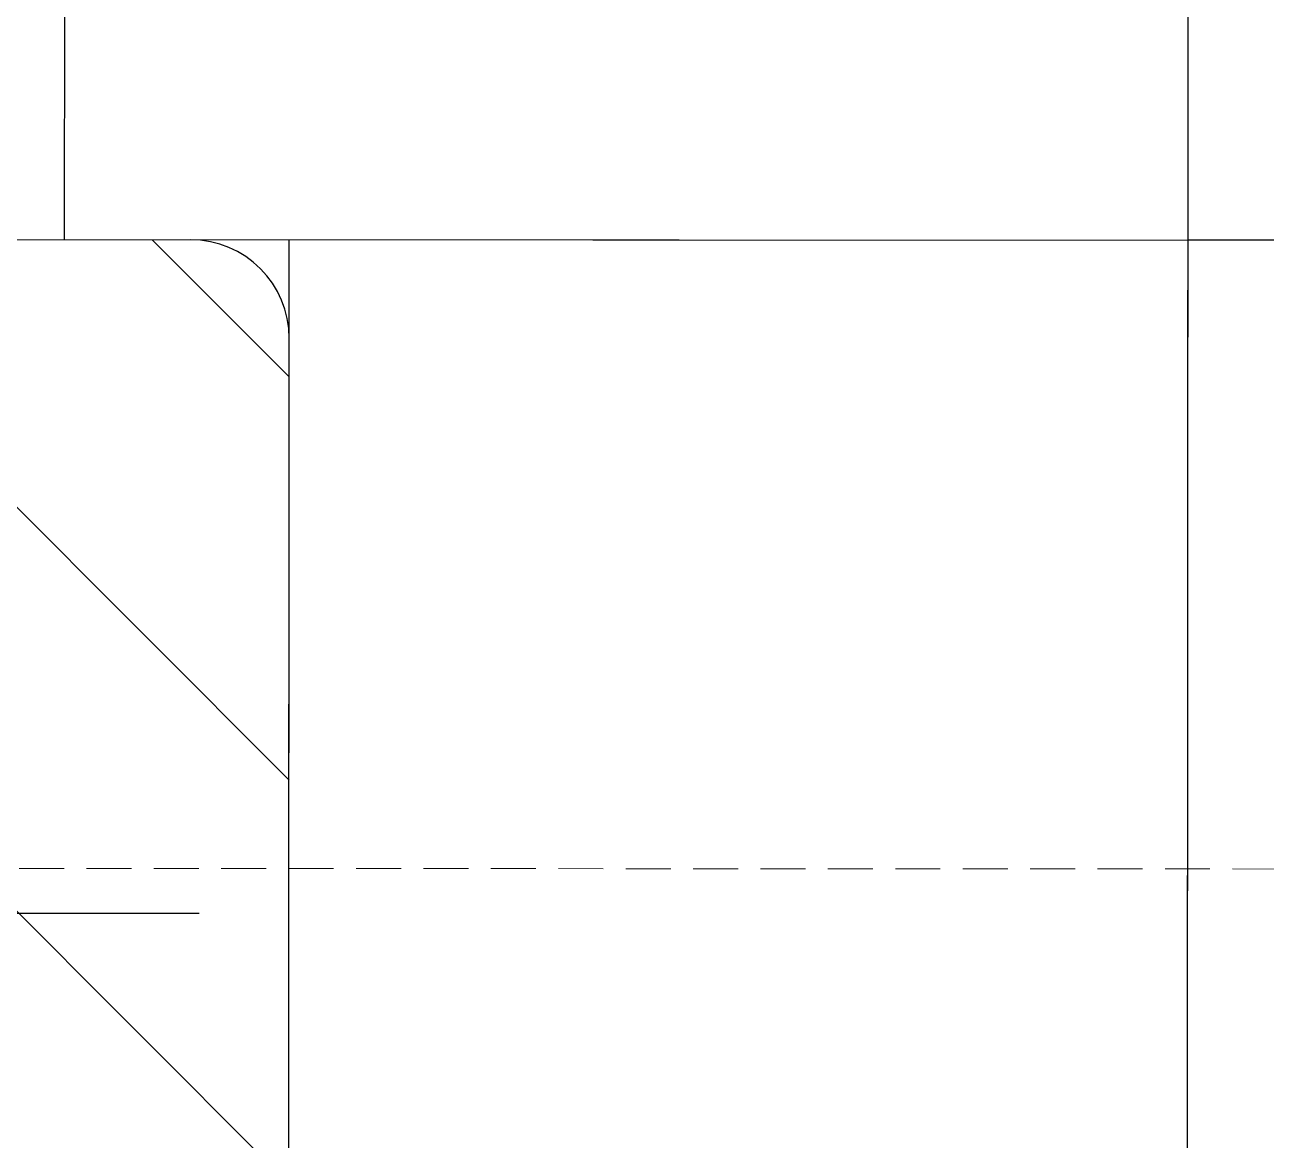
# Model space of a CAD drawing. Header units: millimetres. Extents: x 845401 to 948039, y 511594 to 550263.
# Drawn here: x 909392.26 to 909406.08, y 536048.33 to 536060.74 of the extents above; entities that cross this region are included whole.
import ezdxf

# ---------------------------------------------------------------- set-up
doc = ezdxf.new("R2010")
doc.units = ezdxf.units.MM
doc.linetypes.add('CENTER', pattern=[0])
doc.linetypes.add('DASHED', pattern=[0.75, 0.5, -0.25])
for name, color, linetype in [('00', 7, 'Continuous'), ('1轮廓实线层', 7, 'Continuous'), ('3中心线层', 1, 'CENTER'), ('4虚线层', 6, 'DASHED'), ('5剖面线层', 2, 'Continuous')]:
    doc.layers.add(name, color=color, linetype=linetype)
doc.layers.add('A-剖-0.10mm.......SECT-L01', color=255, linetype='Continuous', lineweight=18)

# ---------------------------------------------------------------- blocks, each defined once
blk = doc.blocks.new('6304')
at = {"layer": '5剖面线层', "extrusion": (0, 1.224606353822377e-16, -1)}
h = blk.add_hatch(dxfattribs=at)
h.set_pattern_fill('ANSI31', color=256, angle=180, style=0)
h.set_pattern_definition([(225, (-1622.417437906445, 1392.47649229401), (2.245064030267288, -2.245064030267288), [])])
edge = h.paths.add_edge_path()
edge.add_line((-1622.417437906445, 1376.47649229401), (-1626.453336291308, 1376.47649229401))
edge.add_arc((-1629.917437906445, 1374.47649229401), 3.999999999999996, 30.00000000000054, 150.0000000000008)
edge.add_line((-1633.381539521583, 1376.47649229401), (-1637.417437906445, 1376.47649229401))
edge.add_line((-1637.417437906445, 1376.47649229401), (-1637.417437906445, 1381.37649229401))
edge.add_arc((-1636.317437906445, 1381.37649229401), 1.1, 90, 180, ccw=False)
edge.add_line((-1636.317437906445, 1382.47649229401), (-1623.517437906445, 1382.47649229401))
edge.add_arc((-1623.517437906445, 1381.37649229401), 1.1, 360, 90, ccw=False)
edge.add_line((-1622.417437906445, 1381.37649229401), (-1622.417437906445, 1376.47649229401))
at = {"layer": '1轮廓实线层'}
blk.add_line((1637.417437906445, 1417.37649229401), (1637.417437906445, 1392.47649229401), dxfattribs=at)
at = {"layer": '1轮廓实线层', "extrusion": (0, 1.224606353822377e-16, -1)}
for p, q in [((1637.417437906445, 1367.57649229401), (1637.417437906445, 1392.47649229401)), ((1623.517437906445, 1382.47649229401), (1636.317437906445, 1382.47649229401))]:
    blk.add_line(p, q, dxfattribs=at)
blk.add_arc((-1636.317437906445, 1381.37649229401), 1.1, 90, 180, dxfattribs=at)
at = {"layer": '3中心线层'}
blk.add_line((1620.417437906445, 1392.47649229401), (1639.417437906445, 1392.47649229401), dxfattribs=at)
at = {"layer": '3中心线层', "extrusion": (0, 1.224606353822377e-16, -1)}
blk.add_line((1629.917437906445, 1381.47649229401), (1629.917437906445, 1367.47649229401), dxfattribs=at)
blk = doc.blocks.new('*U100478')
at = {"color": 7, "linetype": 'Continuous', "lineweight": 25}
for p, q in [((-2945.694722563996, 449.0177239209017), (-2945.694722563996, 1615.017723920902)), ((-2934.194722563997, 449.0177239209017), (-2982.194722563997, 449.0177239209017)), ((-2945.694722563996, 449.0177239209017), (-2970.694722563997, 449.0177239209017)), ((-2948.194722563997, 434.0177239209017), (-2948.194722563997, 449.0177239209017))]:
    blk.add_line(p, q, dxfattribs=at)
at = {"layer": '3中心线层'}
blk.add_line((-2958.194722563997, 417.0177239209016), (-2958.194722563997, 1647.017723920902), dxfattribs=at)
at = {"layer": '4虚线层', "linetype": 'DASHED', "lineweight": 18}
blk.add_line((-1889.941660694127, 442.020036706926), (-3018.694725842257, 442.0200517645731), dxfattribs=at)
at = {"rotation": 90}
blk.add_blockref('6304', (-1565.718230269987, -1188.399713985544), dxfattribs=at)
blk = doc.blocks.new('C线')
at = {"xscale": -1, "rotation": 359.9712527628268}
blk.add_blockref('*U100478', (988316.6164898579, 474448.5919753583, 12.68781082395013), dxfattribs=at)
blk = doc.blocks.new('BC线平台')
at = {"layer": 'A-剖-0.10mm.......SECT-L01'}
h = blk.add_hatch(dxfattribs=at)
h.set_pattern_fill('CROSS', color=2, scale=50)
h.set_pattern_definition([(0, (691447.8688909085, 341554.8450790223), (317.5, 317.5), [158.75, -476.25]), (90, (691527.2438909085, 341475.4700790223), (-317.5, 317.5), [158.75, -476.25])])
h.paths.add_polyline_path([(786169.7200223003, 367097.0429448874), (791174.1308098759, 367097.0429448874), (791174.1308098759, 370095.4212002061), (786169.7200223003, 370095.4212002061)])

msp = doc.modelspace()

# ---------------------------------------------------------------- block references
at = {"layer": '00'}
for name, p in [('BC线平台', (120688.3449249256, 168041.3077371365, -0.9755150259396466)), ('C线', (-81869.82948779198, 61162.216735519))]:
    msp.add_blockref(name, p, dxfattribs=at)

doc.saveas('drawing.dxf')
